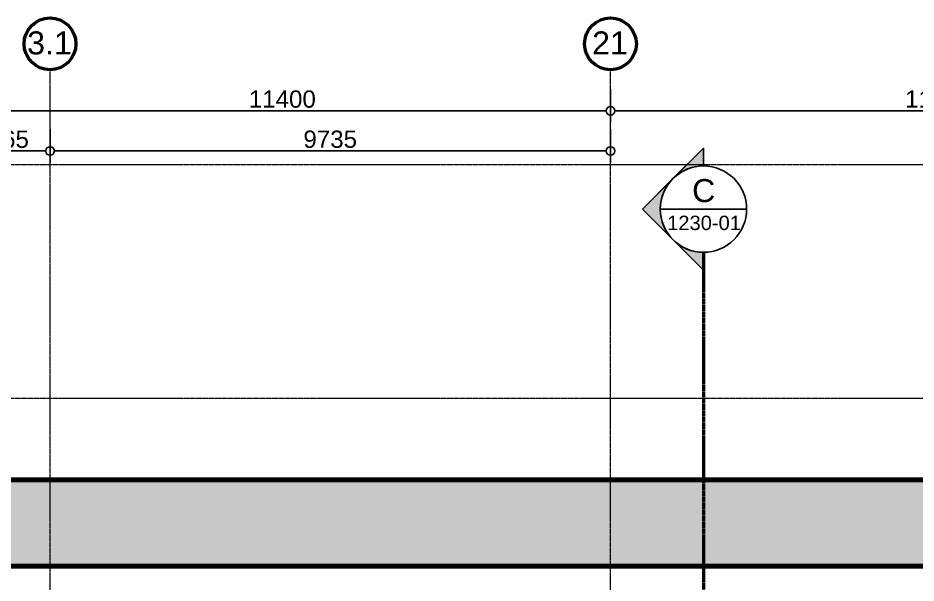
# Model space of a CAD drawing. Header units: millimetres. Extents: x -726012 to -647389, y -20772 to 18805.
# Drawn here: x -697974 to -682374, y 8988 to 18805 of the extents above; entities that cross this region are included whole.
import ezdxf

# ---------------------------------------------------------------- set-up
doc = ezdxf.new("R2010")
doc.units = ezdxf.units.MM
doc.linetypes.add('DPA_Grid _ Level 100', pattern=[10, 5.5, -1.6, 1.3, -1.6])
for name, color, linetype, lineweight in [('A-ANNO-DIMS', 1, 'Continuous', 9), ('A-WALL', 5, 'Continuous', 35), ('A-WALL-PATT', 1, 'Continuous', 35), ('G-ANNO-SECL', 3, 'Continuous', 9), ('S-GRID', 251, 'Continuous', 9), ('S-GRID-IDEN', 3, 'Continuous', 50)]:
    doc.layers.add(name, color=color, linetype=linetype, lineweight=lineweight)
doc.styles.add('Arial', font='arial.ttf', dxfattribs={"height": 400})
doc.styles.add('Arial_1', font='arial.ttf', dxfattribs={"height": 250})
doc.styles.add('Arial_2', font='arial.ttf', dxfattribs={"height": 300})
doc.dimstyles.new('DPA-DIM-3_0_C-C', dxfattribs={"dimscale": 304.8, "dimtxt": 306.07782, "dimasz": 0.492126, "dimexe": 0.656168, "dimexo": 0.0625, "dimgap": 0.164042, "dimtad": 1, "dimdec": 0, "dimzin": 0, "dimdsep": 46, "dimtxsty": 'Arial_2', "dimblk1": 'DOTBLANK', "dimblk2": 'DOTBLANK', "dimsah": 1, "dimcen": 0.09, "dimdle": 0.656168, "dimadec": 8, "dimazin": 0, "dimtfac": 1, "dimtdec": 4, "dimtix": 1, "dimtmove": 0, "dimatfit": 3, "dimfxl": 1.312336, "dimfxlon": 1, "dimtvp": 1, "dimtolj": 1, "dimtzin": 0, "dimarcsym": 2})

# ---------------------------------------------------------------- blocks, each defined once
blk = doc.blocks.new('Section - Section Head-531884-4233-01 ENLARGED MULTI-PURPOSE LEVEL - REFLECTED CEILING PLAN - SHEET 4')
at = {"layer": 'G-ANNO-SECL'}
h = blk.add_hatch(color=256, dxfattribs=at)
edge = h.paths.add_edge_path()
edge.add_line((-12.8, 5.3), (-7.5, 10.61))
edge.add_line((-7.5, 10.61), (-2.2, 5.3))
edge.add_arc((-7.5, 0), 7.5, 45, 135)
h = blk.add_hatch(color=256, dxfattribs=at)
edge = h.paths.add_edge_path()
edge.add_arc((-7.5, 0), 7.5, 0, 45)
edge.add_line((-2.2, 5.3), (3.11, 0))
edge.add_line((3.11, 0), (0, 0))
edge = h.paths.add_edge_path()
edge.add_line((-15, 0), (-18.11, 0))
edge.add_line((-18.11, 0), (-12.8, 5.3))
edge.add_arc((-7.5, 0), 7.5, 135, 180)
at = {"layer": 'G-ANNO-SECL', "lineweight": 25}
for p, q in [((-7.5, 10.61), (-18.11, 0)), ((-7.5, 10.61), (-12.8, 5.3)), ((3.11, 0), (-7.5, 10.61)), ((-2.2, 5.3), (-7.5, 10.61)), ((-12.8, 5.3), (-18.11, 0)), ((3.11, 0), (-2.2, 5.3)), ((-18.11, 0), (-15, 0)), ((-18.11, 0), (-15, 0)), ((0, 0), (3.11, 0)), ((0, 0), (3.11, 0))]:
    blk.add_line(p, q, dxfattribs=at)
blk.add_circle((-7.5, 0), 7.5, dxfattribs=at)
for start, end in [(45, 135), (135, 180), (0, 45)]:
    blk.add_arc((-7.5, 0), 7.5, start, end, dxfattribs=at)
blk = doc.blocks.new('Grid - 100 Scale-2291345-4233-01 ENLARGED MULTI-PURPOSE LEVEL - REFLECTED CEILING PLAN - SHEET 4')
at = {"layer": 'S-GRID-IDEN'}
blk.add_circle((0, 0), 4.5, dxfattribs=at)
blk = doc.blocks.new('_DotBlank')
at = {"color": 0, "linetype": 'ByBlock', "lineweight": -2}
blk.add_line((-0.5, 0), (-1, 0), dxfattribs=at)
blk.add_circle((0, 0), 0.5, dxfattribs=at)
blk = doc.blocks.new('*D1072')
at = {"layer": 'A-ANNO-DIMS', "color": 0, "lineweight": -2, "transparency": 16777216}
for p, q in [((-22800, 25112), (-22800, 24532)), ((-11400, 25112), (-11400, 24532)), ((-22650, 24732), (-11550, 24732))]:
    blk.add_line(p, q, dxfattribs=at)
at = {"layer": 'Defpoints', "color": 0, "transparency": 16777216}
for p in [(-22800, 25132), (-11400, 25132), (-11400, 24732)]:
    blk.add_point(p, dxfattribs=at)
at = {"layer": 'A-ANNO-DIMS', "color": 0, "lineweight": -2, "transparency": 16777216, "xscale": 150, "yscale": 150, "zscale": 150, "rotation": 180}
blk.add_blockref('_DotBlank', (-22800, 24732), dxfattribs=at)
at = {"layer": 'A-ANNO-DIMS', "color": 0, "lineweight": -2, "transparency": 16777216, "xscale": 150, "yscale": 150, "zscale": 150}
blk.add_blockref('_DotBlank', (-11400, 24732), dxfattribs=at)
at = {"layer": 'A-ANNO-DIMS', "color": 0, "transparency": 16777216, "insert": (-17100, 24935), "char_height": 300, "width": 1384.41, "attachment_point": 5, "style": 'Arial_2'}
blk.add_mtext('\\A1;11400', dxfattribs=at)
blk = doc.blocks.new('*D1073')
at = {"layer": 'A-ANNO-DIMS', "color": 0, "lineweight": -2, "transparency": 16777216}
for p, q in [((-11400, 25112), (-11400, 24532)), ((0, 25112), (0, 24532)), ((-11250, 24732), (-150, 24732))]:
    blk.add_line(p, q, dxfattribs=at)
at = {"layer": 'Defpoints', "color": 0, "transparency": 16777216}
for p in [(-11400, 25132), (0, 25132), (0, 24732)]:
    blk.add_point(p, dxfattribs=at)
at = {"layer": 'A-ANNO-DIMS', "color": 0, "lineweight": -2, "transparency": 16777216, "xscale": 150, "yscale": 150, "zscale": 150, "rotation": 180}
blk.add_blockref('_DotBlank', (-11400, 24732), dxfattribs=at)
at = {"layer": 'A-ANNO-DIMS', "color": 0, "lineweight": -2, "transparency": 16777216, "xscale": 150, "yscale": 150, "zscale": 150}
blk.add_blockref('_DotBlank', (0, 24732), dxfattribs=at)
at = {"layer": 'A-ANNO-DIMS', "color": 0, "transparency": 16777216, "insert": (-5700, 24935), "char_height": 300, "width": 1384.41, "attachment_point": 5, "style": 'Arial_2'}
blk.add_mtext('\\A1;11400', dxfattribs=at)
blk = doc.blocks.new('*D1093')
at = {"layer": 'A-ANNO-DIMS', "color": 0, "lineweight": -2, "transparency": 16777216}
for p, q in [((-22800, 24416), (-22800, 23835)), ((-21135, 24416), (-21135, 23835)), ((-22650, 24035), (-21285, 24035))]:
    blk.add_line(p, q, dxfattribs=at)
at = {"layer": 'Defpoints', "color": 0, "transparency": 16777216}
for p in [(-22800, 24435), (-21135, 24435), (-21135, 24035)]:
    blk.add_point(p, dxfattribs=at)
at = {"layer": 'A-ANNO-DIMS', "color": 0, "lineweight": -2, "transparency": 16777216, "xscale": 150, "yscale": 150, "zscale": 150, "rotation": 180}
blk.add_blockref('_DotBlank', (-22800, 24035), dxfattribs=at)
at = {"layer": 'A-ANNO-DIMS', "color": 0, "lineweight": -2, "transparency": 16777216, "xscale": 150, "yscale": 150, "zscale": 150}
blk.add_blockref('_DotBlank', (-21135, 24035), dxfattribs=at)
at = {"layer": 'A-ANNO-DIMS', "color": 0, "transparency": 16777216, "insert": (-21968, 24238), "char_height": 300, "width": 1107.53, "attachment_point": 5, "style": 'Arial_2'}
blk.add_mtext('\\A1;1665', dxfattribs=at)
blk = doc.blocks.new('*D1094')
at = {"layer": 'A-ANNO-DIMS', "color": 0, "lineweight": -2, "transparency": 16777216}
for p, q in [((-21135, 24416), (-21135, 23835)), ((-11400, 24416), (-11400, 23835)), ((-20985, 24035), (-11550, 24035))]:
    blk.add_line(p, q, dxfattribs=at)
at = {"layer": 'Defpoints', "color": 0, "transparency": 16777216}
for p in [(-21135, 24435), (-11400, 24435), (-11400, 24035)]:
    blk.add_point(p, dxfattribs=at)
at = {"layer": 'A-ANNO-DIMS', "color": 0, "lineweight": -2, "transparency": 16777216, "xscale": 150, "yscale": 150, "zscale": 150, "rotation": 180}
blk.add_blockref('_DotBlank', (-21135, 24035), dxfattribs=at)
at = {"layer": 'A-ANNO-DIMS', "color": 0, "lineweight": -2, "transparency": 16777216, "xscale": 150, "yscale": 150, "zscale": 150}
blk.add_blockref('_DotBlank', (-11400, 24035), dxfattribs=at)
at = {"layer": 'A-ANNO-DIMS', "color": 0, "transparency": 16777216, "insert": (-16268, 24238), "char_height": 300, "width": 1107.53, "attachment_point": 5, "style": 'Arial_2'}
blk.add_mtext('\\A1;9735', dxfattribs=at)
blk = doc.blocks.new('*U1069')
at = {"layer": 'S-GRID', "linetype": 'DPA_Grid _ Level 100'}
for p, q in [((-21135, -12746.5), (-21135, 25446.8)), ((-11400, -12746.5), (-11400, 25446.8)), ((24470.7, 23793.4), (-48391.9, 23793.4)), ((24470.7, 19735.4), (-48391.9, 19735.4))]:
    blk.add_line(p, q, dxfattribs=at)
at = {"layer": 'S-GRID-IDEN', "xscale": 99.99999999999993, "yscale": 99.99999999999993, "zscale": 99.99999999999993}
for p in [(-21135, 25896.8), (-11400, 25896.8)]:
    blk.add_blockref('Grid - 100 Scale-2291345-4233-01 ENLARGED MULTI-PURPOSE LEVEL - REFLECTED CEILING PLAN - SHEET 4', p, dxfattribs=at)
at = {"layer": 'S-GRID-IDEN', "lineweight": 9, "char_height": 400, "attachment_point": 1, "style": 'Arial'}
for s, insert, width in [('3.1', (-21532.8, 26112.7), 945.991), ('21', (-11718.8, 26112.7), 753.586)]:
    blk.add_mtext(s, dxfattribs=dict(at, insert=insert, width=width))
at = {"layer": 'A-ANNO-DIMS'}
for base, p1, p2, override, picture, middle in [((-11400, 24731.5), (-22800, 25131.5), (-11400, 25131.5), {"dimpost": '<>', "dimfxl": 11400}, '*D1072', (-17100, 24934.7)), ((0, 24731.5), (-11400, 25131.5), (0, 25131.5), {"dimpost": '<>', "dimfxl": 11400}, '*D1073', (-5700, 24934.7)), ((-21135, 24035.2), (-22800, 24435.2), (-21135, 24435.2), {"dimpost": '<>', "dimfxl": 1665}, '*D1093', (-21967.5, 24238.4)), ((-11400, 24035.2), (-21135, 24435.2), (-11400, 24435.2), {"dimpost": '<>', "dimfxl": 9735}, '*D1094', (-16267.5, 24238.5))]:
    dim = blk.add_linear_dim(base=base, p1=p1, p2=p2, dimstyle='DPA-DIM-3_0_C-C', override=override, dxfattribs=at)
    dim.commit()
    dim.dimension.update_dxf_attribs({"geometry": picture, "text_midpoint": middle})

msp = doc.modelspace()

# ---------------------------------------------------------------- hatches: boundary and pattern name
at = {"layer": 'A-WALL-PATT', "lineweight": 9}
h = msp.add_hatch(dxfattribs=at)
h.set_pattern_fill('FP_1', color=256, style=0, pattern_type=2)
h.set_pattern_definition([(50, (0, 0), (728.7365, -63.7558), [76.2, -838.2]), (355, (0, 0), (-140.9716, 764.2276), [60.96, -670.56]), (100.451, (60.7, -5.3), (587.77, 700.46675), [64.76, -712.36]), (46.184, (0, 203.2), (1084.3162, -168.171), [114.3, -1257.3]), (96.636, (90.4, 189.2), (949.6099, 989.7098), [97.14, -1068.54]), (351.184, (0, 203.2), (949.6206, 989.7012), [91.44, -1005.84]), (21, (101.6, 152.4), (606.45787, -409.06057), [76.2, -838.2]), (326, (101.6, 152.4), (247.20834, 736.7529), [60.96, -670.56]), (71.451, (152.14, 118.3), (853.66825, 327.6855), [64.76, -712.36]), (37.5, (0, 0), (12.35469, 338.22012), [33.528, -628.904, 33.528, -647.192, -673.1]), (37.5, (0, 0), (12.35469, 338.22012), [-1343.152, 33.528, -639.572]), (7.5, (0, 0), (267.27887, 400.72213), [33.528, -354.584, 33.528, -613.664, -256.54]), (7.5, (0, 0), (267.27887, 400.72213), [-1035.304, 33.528, -223.012]), (327.5, (-226.57, 0), (542.36333, -22.91534), [33.528, -220.472, 33.528, -758.952, -1051.56]), (327.5, (-226.57, 0), (542.36333, -22.91534), [-1046.48, 33.528, -1018.032]), (317.5, (-328.17, 0), (592.51696, 101.7071), [33.528, -296.672, 33.528, -492.76, -746.76]), (317.5, (-328.17, 0), (592.51696, 101.7071), [-856.488, 33.528, -713.232])])
h.paths.add_polyline_path([(-652321, 9279), (-652321, 10779), (-722166, 10779), (-722166, 9279), (-669687, 9279)])

# ---------------------------------------------------------------- linework, layer by layer
at = {"layer": 'A-WALL', "color": 7, "lineweight": 70}
for p, q in [((-722166, 10779), (-652321, 10779)), ((-652321, 9279), (-722166, 9279))]:
    msp.add_line(p, q, dxfattribs=at)
at = {"layer": 'G-ANNO-SECL', "lineweight": 25}
msp.add_line((-686816, 15484), (-685316, 15484), dxfattribs=at)
at = {"layer": 'G-ANNO-SECL', "linetype": 'DPA_Grid _ Level 100', "lineweight": 50}
msp.add_line((-686066, 14734), (-686066, -20572), dxfattribs=at)

# ---------------------------------------------------------------- block references
msp.add_blockref('*U1069', (-676282, -7541))
at = {"layer": 'G-ANNO-SECL', "lineweight": 25, "extrusion": (0, 0, -1), "xscale": 99.99999999999993, "yscale": 99.99999999999993, "zscale": 99.99999999999993, "rotation": 270.0000000000003}
msp.add_blockref('Section - Section Head-531884-4233-01 ENLARGED MULTI-PURPOSE LEVEL - REFLECTED CEILING PLAN - SHEET 4', (686066, 14734), dxfattribs=at)

# ---------------------------------------------------------------- texts
at = {"layer": 'G-ANNO-SECL', "lineweight": 25, "attachment_point": 1}
for s, insert, char_height, width, style in [('C', (-686264, 16006), 400, 489.03, 'Arial'), ('1230-01', (-686697, 15370), 250, 1539.24, 'Arial_1')]:
    msp.add_mtext(s, dxfattribs=dict(at, insert=insert, char_height=char_height, width=width, style=style))

doc.saveas('drawing.dxf')
